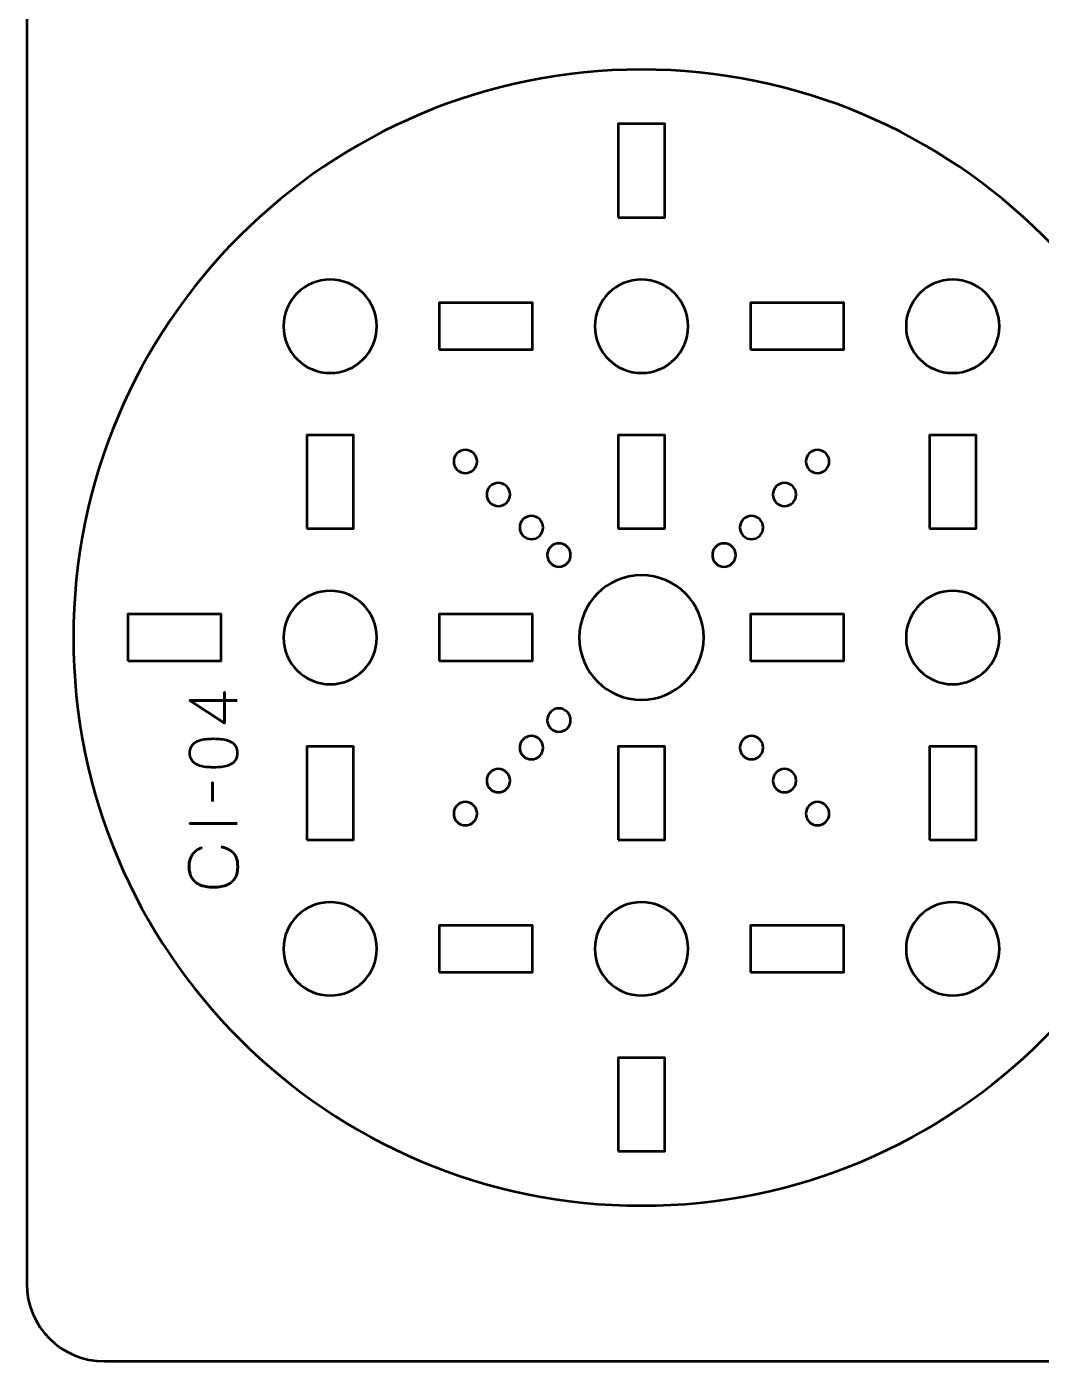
# Model space of a CAD drawing. Header units: centimetres. Extents: x -21 to 0, y -29.7 to 0.
# Drawn here: x -21 to -14.48, y -29.7 to -21.12 of the extents above; entities that cross this region are included whole.
import ezdxf

# ---------------------------------------------------------------- set-up
doc = ezdxf.new("R2010")
doc.units = ezdxf.units.CM
doc.header["$MEASUREMENT"] = 0
doc.layers.add('Layer 1', color=7, linetype='Continuous')

msp = doc.modelspace()

# ---------------------------------------------------------------- linework, layer by layer
at = {"layer": 'Layer 1', "color": 22, "lineweight": 53}
msp.add_open_spline([(-0.50009, -29.7), (-0.50009, -29.7), (-20.50005, -29.7), (-20.50005, -29.7), (-20.50005, -29.7), (-20.77702, -29.7), (-21.00001, -29.47691), (-21.00001, -29.19991), (-21.00001, -29.19991), (-21.00001, -29.19991), (-21.00001, -0.50006), (-21.00001, -0.50006), (-21.00001, -0.50006), (-21.00001, -0.22292), (-20.77702, 0.00004), (-20.50005, 0.00004), (-20.50005, 0.00004), (-20.50005, 0.00004), (-0.50009, 0.00004), (-0.50009, 0.00004), (-0.50009, 0.00004), (-0.22309, 0.00004), (0, -0.22292), (0, -0.50006), (0, -0.50006), (0, -0.50006), (0, -29.19991), (0, -29.19991), (0, -29.19991), (0, -29.47691), (-0.22309, -29.7), (-0.50009, -29.7)], degree=3, knots=[0, 0, 0, 0, 0.125, 0.125, 0.125, 0.125, 0.25, 0.25, 0.25, 0.25, 0.375, 0.375, 0.375, 0.375, 0.5, 0.5, 0.5, 0.5, 0.625, 0.625, 0.625, 0.625, 0.75, 0.75, 0.75, 0.75, 0.875, 0.875, 0.875, 0.875, 1, 1, 1, 1], dxfattribs=at)
at = {"layer": 'Layer 1', "color": 114, "lineweight": 53}
msp.add_open_spline([(-20.69999, -25.04996), (-20.69999, -23.03449), (-19.06549, -21.39999), (-17.04997, -21.39999), (-17.04997, -21.39999), (-15.0345, -21.39999), (-13.39999, -23.03449), (-13.39999, -25.04996), (-13.39999, -25.04996), (-13.39999, -27.06548), (-15.0345, -28.69999), (-17.04997, -28.69999), (-17.04997, -28.69999), (-19.06549, -28.69999), (-20.69999, -27.06548), (-20.69999, -25.04996)], degree=3, knots=[0, 0, 0, 0, 0.25, 0.25, 0.25, 0.25, 0.5, 0.5, 0.5, 0.5, 0.75, 0.75, 0.75, 0.75, 1, 1, 1, 1], dxfattribs=at)
at = {"layer": 'Layer 1', "lineweight": 53}
for points in [[(-17.20013, -22.34994), (-17.20013, -22.34994), (-17.20013, -21.74994), (-17.20013, -21.74994), (-17.20013, -21.74994), (-17.20013, -21.74994), (-16.90013, -21.74994), (-16.90013, -21.74994), (-16.90013, -21.74994), (-16.90013, -21.74994), (-16.90013, -22.34994), (-16.90013, -22.34994), (-16.90013, -22.34994), (-16.90013, -22.34994), (-17.20013, -22.34994), (-17.20013, -22.34994)], [(-19.04999, -22.74999), (-18.88436, -22.74999), (-18.74998, -22.88423), (-18.74998, -23.05), (-18.74998, -23.05), (-18.74998, -23.21566), (-18.88436, -23.35), (-19.04999, -23.35), (-19.04999, -23.35), (-19.21576, -23.35), (-19.34999, -23.21566), (-19.34999, -23.05), (-19.34999, -23.05), (-19.34999, -22.88423), (-19.21576, -22.74999), (-19.04999, -22.74999)], [(-17.05005, -22.74999), (-16.8844, -22.74999), (-16.75006, -22.88423), (-16.75006, -23.05), (-16.75006, -23.05), (-16.75006, -23.21566), (-16.8844, -23.35), (-17.05005, -23.35), (-17.05005, -23.35), (-17.21568, -23.35), (-17.35006, -23.21566), (-17.35006, -23.05), (-17.35006, -23.05), (-17.35006, -22.88423), (-17.21568, -22.74999), (-17.05005, -22.74999)], [(-15.0501, -22.74999), (-14.88433, -22.74999), (-14.75009, -22.88423), (-14.75009, -23.05), (-14.75009, -23.05), (-14.75009, -23.21566), (-14.88433, -23.35), (-15.0501, -23.35), (-15.0501, -23.35), (-15.21576, -23.35), (-15.3501, -23.21566), (-15.3501, -23.05), (-15.3501, -23.05), (-15.3501, -22.88423), (-15.21576, -22.74999), (-15.0501, -22.74999)], [(-18.35008, -23.19993), (-18.35008, -23.19993), (-18.35008, -22.89992), (-18.35008, -22.89992), (-18.35008, -22.89992), (-18.35008, -22.89992), (-17.75007, -22.89992), (-17.75007, -22.89992), (-17.75007, -22.89992), (-17.75007, -22.89992), (-17.75007, -23.19993), (-17.75007, -23.19993), (-17.75007, -23.19993), (-17.75007, -23.19993), (-18.35008, -23.19993), (-18.35008, -23.19993)], [(-16.35001, -23.19993), (-16.35001, -23.19993), (-16.35001, -22.89992), (-16.35001, -22.89992), (-16.35001, -22.89992), (-16.35001, -22.89992), (-15.75001, -22.89992), (-15.75001, -22.89992), (-15.75001, -22.89992), (-15.75001, -22.89992), (-15.75001, -23.19993), (-15.75001, -23.19993), (-15.75001, -23.19993), (-15.75001, -23.19993), (-16.35001, -23.19993), (-16.35001, -23.19993)], [(-19.20006, -24.34991), (-19.20006, -24.34991), (-19.20006, -23.74991), (-19.20006, -23.74991), (-19.20006, -23.74991), (-19.20006, -23.74991), (-18.90006, -23.74991), (-18.90006, -23.74991), (-18.90006, -23.74991), (-18.90006, -23.74991), (-18.90006, -24.34991), (-18.90006, -24.34991), (-18.90006, -24.34991), (-18.90006, -24.34991), (-19.20006, -24.34991), (-19.20006, -24.34991)], [(-17.20013, -24.34991), (-17.20013, -24.34991), (-17.20013, -23.74991), (-17.20013, -23.74991), (-17.20013, -23.74991), (-17.20013, -23.74991), (-16.90013, -23.74991), (-16.90013, -23.74991), (-16.90013, -23.74991), (-16.90013, -23.74991), (-16.90013, -24.34991), (-16.90013, -24.34991), (-16.90013, -24.34991), (-16.90013, -24.34991), (-17.20013, -24.34991), (-17.20013, -24.34991)], [(-15.20003, -24.34991), (-15.20003, -24.34991), (-15.20003, -23.74991), (-15.20003, -23.74991), (-15.20003, -23.74991), (-15.20003, -23.74991), (-14.90002, -23.74991), (-14.90002, -23.74991), (-14.90002, -23.74991), (-14.90002, -23.74991), (-14.90002, -24.34991), (-14.90002, -24.34991), (-14.90002, -24.34991), (-14.90002, -24.34991), (-15.20003, -24.34991), (-15.20003, -24.34991)], [(-17.05005, -24.64995), (-16.82917, -24.64995), (-16.65005, -24.82907), (-16.65005, -25.04995), (-16.65005, -25.04995), (-16.65005, -25.27079), (-16.82917, -25.44997), (-17.05005, -25.44997), (-17.05005, -25.44997), (-17.27089, -25.44997), (-17.45007, -25.27079), (-17.45007, -25.04995), (-17.45007, -25.04995), (-17.45007, -24.82907), (-17.27089, -24.64995), (-17.05005, -24.64995)], [(-19.04999, -24.74996), (-18.88436, -24.74996), (-18.74998, -24.8843), (-18.74998, -25.04995), (-18.74998, -25.04995), (-18.74998, -25.21558), (-18.88436, -25.34996), (-19.04999, -25.34996), (-19.04999, -25.34996), (-19.21576, -25.34996), (-19.34999, -25.21558), (-19.34999, -25.04995), (-19.34999, -25.04995), (-19.34999, -24.8843), (-19.21576, -24.74996), (-19.04999, -24.74996)], [(-15.0501, -24.74996), (-14.88433, -24.74996), (-14.75009, -24.8843), (-14.75009, -25.04995), (-14.75009, -25.04995), (-14.75009, -25.21558), (-14.88433, -25.34996), (-15.0501, -25.34996), (-15.0501, -25.34996), (-15.21576, -25.34996), (-15.3501, -25.21558), (-15.3501, -25.04995), (-15.3501, -25.04995), (-15.3501, -24.8843), (-15.21576, -24.74996), (-15.0501, -24.74996)], [(-20.35004, -25.20003), (-20.35004, -25.20003), (-20.35004, -24.90003), (-20.35004, -24.90003), (-20.35004, -24.90003), (-20.35004, -24.90003), (-19.75004, -24.90003), (-19.75004, -24.90003), (-19.75004, -24.90003), (-19.75004, -24.90003), (-19.75004, -25.20003), (-19.75004, -25.20003), (-19.75004, -25.20003), (-19.75004, -25.20003), (-20.35004, -25.20003), (-20.35004, -25.20003)], [(-18.35008, -25.20003), (-18.35008, -25.20003), (-18.35008, -24.90003), (-18.35008, -24.90003), (-18.35008, -24.90003), (-18.35008, -24.90003), (-17.75007, -24.90003), (-17.75007, -24.90003), (-17.75007, -24.90003), (-17.75007, -24.90003), (-17.75007, -25.20003), (-17.75007, -25.20003), (-17.75007, -25.20003), (-17.75007, -25.20003), (-18.35008, -25.20003), (-18.35008, -25.20003)], [(-16.35001, -25.20003), (-16.35001, -25.20003), (-16.35001, -24.90003), (-16.35001, -24.90003), (-16.35001, -24.90003), (-16.35001, -24.90003), (-15.75001, -24.90003), (-15.75001, -24.90003), (-15.75001, -24.90003), (-15.75001, -24.90003), (-15.75001, -25.20003), (-15.75001, -25.20003), (-15.75001, -25.20003), (-15.75001, -25.20003), (-16.35001, -25.20003), (-16.35001, -25.20003)], [(-19.20006, -26.34998), (-19.20006, -26.34998), (-19.20006, -25.74997), (-19.20006, -25.74997), (-19.20006, -25.74997), (-19.20006, -25.74997), (-18.90006, -25.74997), (-18.90006, -25.74997), (-18.90006, -25.74997), (-18.90006, -25.74997), (-18.90006, -26.34998), (-18.90006, -26.34998), (-18.90006, -26.34998), (-18.90006, -26.34998), (-19.20006, -26.34998), (-19.20006, -26.34998)], [(-17.20013, -26.34998), (-17.20013, -26.34998), (-17.20013, -25.74997), (-17.20013, -25.74997), (-17.20013, -25.74997), (-17.20013, -25.74997), (-16.90013, -25.74997), (-16.90013, -25.74997), (-16.90013, -25.74997), (-16.90013, -25.74997), (-16.90013, -26.34998), (-16.90013, -26.34998), (-16.90013, -26.34998), (-16.90013, -26.34998), (-17.20013, -26.34998), (-17.20013, -26.34998)], [(-15.20003, -26.34998), (-15.20003, -26.34998), (-15.20003, -25.74997), (-15.20003, -25.74997), (-15.20003, -25.74997), (-15.20003, -25.74997), (-14.90002, -25.74997), (-14.90002, -25.74997), (-14.90002, -25.74997), (-14.90002, -25.74997), (-14.90002, -26.34998), (-14.90002, -26.34998), (-14.90002, -26.34998), (-14.90002, -26.34998), (-15.20003, -26.34998), (-15.20003, -26.34998)], [(-19.04999, -26.74988), (-18.88436, -26.74988), (-18.74998, -26.88426), (-18.74998, -27.04989), (-18.74998, -27.04989), (-18.74998, -27.21566), (-18.88436, -27.34989), (-19.04999, -27.34989), (-19.04999, -27.34989), (-19.21576, -27.34989), (-19.34999, -27.21566), (-19.34999, -27.04989), (-19.34999, -27.04989), (-19.34999, -26.88426), (-19.21576, -26.74988), (-19.04999, -26.74988)], [(-17.05005, -26.74988), (-16.8844, -26.74988), (-16.75006, -26.88426), (-16.75006, -27.04989), (-16.75006, -27.04989), (-16.75006, -27.21566), (-16.8844, -27.34989), (-17.05005, -27.34989), (-17.05005, -27.34989), (-17.21568, -27.34989), (-17.35006, -27.21566), (-17.35006, -27.04989), (-17.35006, -27.04989), (-17.35006, -26.88426), (-17.21568, -26.74988), (-17.05005, -26.74988)], [(-15.0501, -26.74988), (-14.88433, -26.74988), (-14.75009, -26.88426), (-14.75009, -27.04989), (-14.75009, -27.04989), (-14.75009, -27.21566), (-14.88433, -27.34989), (-15.0501, -27.34989), (-15.0501, -27.34989), (-15.21576, -27.34989), (-15.3501, -27.21566), (-15.3501, -27.04989), (-15.3501, -27.04989), (-15.3501, -26.88426), (-15.21576, -26.74988), (-15.0501, -26.74988)], [(-18.35008, -27.19996), (-18.35008, -27.19996), (-18.35008, -26.89996), (-18.35008, -26.89996), (-18.35008, -26.89996), (-18.35008, -26.89996), (-17.75007, -26.89996), (-17.75007, -26.89996), (-17.75007, -26.89996), (-17.75007, -26.89996), (-17.75007, -27.19996), (-17.75007, -27.19996), (-17.75007, -27.19996), (-17.75007, -27.19996), (-18.35008, -27.19996), (-18.35008, -27.19996)], [(-16.35001, -27.19996), (-16.35001, -27.19996), (-16.35001, -26.89996), (-16.35001, -26.89996), (-16.35001, -26.89996), (-16.35001, -26.89996), (-15.75001, -26.89996), (-15.75001, -26.89996), (-15.75001, -26.89996), (-15.75001, -26.89996), (-15.75001, -27.19996), (-15.75001, -27.19996), (-15.75001, -27.19996), (-15.75001, -27.19996), (-16.35001, -27.19996), (-16.35001, -27.19996)], [(-17.20013, -28.34994), (-17.20013, -28.34994), (-17.20013, -27.74994), (-17.20013, -27.74994), (-17.20013, -27.74994), (-17.20013, -27.74994), (-16.90013, -27.74994), (-16.90013, -27.74994), (-16.90013, -27.74994), (-16.90013, -27.74994), (-16.90013, -28.34994), (-16.90013, -28.34994), (-16.90013, -28.34994), (-16.90013, -28.34994), (-17.20013, -28.34994), (-17.20013, -28.34994)]]:
    msp.add_open_spline(points, degree=3, knots=[0, 0, 0, 0, 0.25, 0.25, 0.25, 0.25, 0.5, 0.5, 0.5, 0.5, 0.75, 0.75, 0.75, 0.75, 1, 1, 1, 1], dxfattribs=at)
at = {"layer": 'Layer 1', "color": 250, "lineweight": 53}
for points in [[(-18.12835, -23.86556), (-18.09907, -23.89484), (-18.09907, -23.94234), (-18.12835, -23.97162), (-18.12835, -23.97162), (-18.15763, -24.0009), (-18.20514, -24.0009), (-18.23442, -23.97162), (-18.23442, -23.97162), (-18.2637, -23.94234), (-18.2637, -23.89484), (-18.23442, -23.86556), (-18.23442, -23.86556), (-18.20514, -23.83628), (-18.15763, -23.83628), (-18.12835, -23.86556)], [(-15.86561, -23.97162), (-15.89489, -24.0009), (-15.9424, -24.0009), (-15.97168, -23.97162), (-15.97168, -23.97162), (-16.00096, -23.94234), (-16.00096, -23.89484), (-15.97168, -23.86556), (-15.97168, -23.86556), (-15.9424, -23.83628), (-15.89489, -23.83628), (-15.86561, -23.86556), (-15.86561, -23.86556), (-15.83633, -23.89484), (-15.83633, -23.94234), (-15.86561, -23.97162)], [(-17.91622, -24.07769), (-17.88694, -24.10697), (-17.88694, -24.15447), (-17.91622, -24.18375), (-17.91622, -24.18375), (-17.9455, -24.21303), (-17.99301, -24.21303), (-18.02229, -24.18375), (-18.02229, -24.18375), (-18.05157, -24.15447), (-18.05157, -24.10697), (-18.02229, -24.07769), (-18.02229, -24.07769), (-17.99301, -24.04841), (-17.9455, -24.04841), (-17.91622, -24.07769)], [(-16.07774, -24.18375), (-16.10702, -24.21303), (-16.15453, -24.21303), (-16.18381, -24.18375), (-16.18381, -24.18375), (-16.21309, -24.15447), (-16.21309, -24.10697), (-16.18381, -24.07769), (-16.18381, -24.07769), (-16.15453, -24.04841), (-16.10702, -24.04841), (-16.07774, -24.07769), (-16.07774, -24.07769), (-16.04846, -24.10697), (-16.04846, -24.15447), (-16.07774, -24.18375)], [(-17.70409, -24.28982), (-17.67481, -24.3191), (-17.67481, -24.36661), (-17.70409, -24.39589), (-17.70409, -24.39589), (-17.73337, -24.42517), (-17.78087, -24.42517), (-17.81015, -24.39589), (-17.81015, -24.39589), (-17.83943, -24.36661), (-17.83943, -24.3191), (-17.81015, -24.28982), (-17.81015, -24.28982), (-17.78087, -24.26054), (-17.73337, -24.26054), (-17.70409, -24.28982)], [(-17.70409, -24.28982), (-17.67481, -24.3191), (-17.67481, -24.36661), (-17.70409, -24.39589), (-17.70409, -24.39589), (-17.73337, -24.42517), (-17.78087, -24.42517), (-17.81015, -24.39589), (-17.81015, -24.39589), (-17.83943, -24.36661), (-17.83943, -24.3191), (-17.81015, -24.28982), (-17.81015, -24.28982), (-17.78087, -24.26054), (-17.73337, -24.26054), (-17.70409, -24.28982)], [(-16.28987, -24.39589), (-16.31915, -24.42517), (-16.36666, -24.42517), (-16.39594, -24.39589), (-16.39594, -24.39589), (-16.42522, -24.36661), (-16.42522, -24.3191), (-16.39594, -24.28982), (-16.39594, -24.28982), (-16.36666, -24.26054), (-16.31915, -24.26054), (-16.28987, -24.28982), (-16.28987, -24.28982), (-16.26059, -24.3191), (-16.26059, -24.36661), (-16.28987, -24.39589)], [(-16.28987, -24.39589), (-16.31915, -24.42517), (-16.36666, -24.42517), (-16.39594, -24.39589), (-16.39594, -24.39589), (-16.42522, -24.36661), (-16.42522, -24.3191), (-16.39594, -24.28982), (-16.39594, -24.28982), (-16.36666, -24.26054), (-16.31915, -24.26054), (-16.28987, -24.28982), (-16.28987, -24.28982), (-16.26059, -24.3191), (-16.26059, -24.36661), (-16.28987, -24.39589)], [(-17.52731, -24.4666), (-17.49803, -24.49588), (-17.49803, -24.54338), (-17.52731, -24.57266), (-17.52731, -24.57266), (-17.55659, -24.60194), (-17.6041, -24.60194), (-17.63338, -24.57266), (-17.63338, -24.57266), (-17.66266, -24.54338), (-17.66266, -24.49588), (-17.63338, -24.4666), (-17.63338, -24.4666), (-17.6041, -24.43732), (-17.55659, -24.43732), (-17.52731, -24.4666)], [(-16.46665, -24.57266), (-16.49593, -24.60194), (-16.54344, -24.60194), (-16.57272, -24.57266), (-16.57272, -24.57266), (-16.602, -24.54338), (-16.602, -24.49588), (-16.57272, -24.4666), (-16.57272, -24.4666), (-16.54344, -24.43732), (-16.49593, -24.43732), (-16.46665, -24.4666), (-16.46665, -24.4666), (-16.43737, -24.49588), (-16.43737, -24.54338), (-16.46665, -24.57266)], [(-17.63338, -25.52726), (-17.6041, -25.49798), (-17.55659, -25.49798), (-17.52731, -25.52726), (-17.52731, -25.52726), (-17.49803, -25.55654), (-17.49803, -25.60404), (-17.52731, -25.63332), (-17.52731, -25.63332), (-17.55659, -25.6626), (-17.6041, -25.6626), (-17.63338, -25.63332), (-17.63338, -25.63332), (-17.66266, -25.60404), (-17.66266, -25.55654), (-17.63338, -25.52726)], [(-17.81015, -25.70403), (-17.78087, -25.67475), (-17.73337, -25.67475), (-17.70409, -25.70403), (-17.70409, -25.70403), (-17.67481, -25.73331), (-17.67481, -25.78082), (-17.70409, -25.8101), (-17.70409, -25.8101), (-17.73337, -25.83938), (-17.78087, -25.83938), (-17.81015, -25.8101), (-17.81015, -25.8101), (-17.83943, -25.78082), (-17.83943, -25.73331), (-17.81015, -25.70403)], [(-17.81015, -25.70403), (-17.78087, -25.67475), (-17.73337, -25.67475), (-17.70409, -25.70403), (-17.70409, -25.70403), (-17.67481, -25.73331), (-17.67481, -25.78082), (-17.70409, -25.8101), (-17.70409, -25.8101), (-17.73337, -25.83938), (-17.78087, -25.83938), (-17.81015, -25.8101), (-17.81015, -25.8101), (-17.83943, -25.78082), (-17.83943, -25.73331), (-17.81015, -25.70403)], [(-16.39594, -25.8101), (-16.42522, -25.78082), (-16.42522, -25.73331), (-16.39594, -25.70403), (-16.39594, -25.70403), (-16.36666, -25.67475), (-16.31915, -25.67475), (-16.28987, -25.70403), (-16.28987, -25.70403), (-16.26059, -25.73331), (-16.26059, -25.78082), (-16.28987, -25.8101), (-16.28987, -25.8101), (-16.31915, -25.83938), (-16.36666, -25.83938), (-16.39594, -25.8101)], [(-16.39594, -25.8101), (-16.42522, -25.78082), (-16.42522, -25.73331), (-16.39594, -25.70403), (-16.39594, -25.70403), (-16.36666, -25.67475), (-16.31915, -25.67475), (-16.28987, -25.70403), (-16.28987, -25.70403), (-16.26059, -25.73331), (-16.26059, -25.78082), (-16.28987, -25.8101), (-16.28987, -25.8101), (-16.31915, -25.83938), (-16.36666, -25.83938), (-16.39594, -25.8101)], [(-18.02229, -25.91617), (-17.99301, -25.88689), (-17.9455, -25.88689), (-17.91622, -25.91617), (-17.91622, -25.91617), (-17.88694, -25.94545), (-17.88694, -25.99295), (-17.91622, -26.02223), (-17.91622, -26.02223), (-17.9455, -26.05151), (-17.99301, -26.05151), (-18.02229, -26.02223), (-18.02229, -26.02223), (-18.05157, -25.99295), (-18.05157, -25.94545), (-18.02229, -25.91617)], [(-16.18381, -26.02223), (-16.21309, -25.99295), (-16.21309, -25.94545), (-16.18381, -25.91617), (-16.18381, -25.91617), (-16.15453, -25.88689), (-16.10702, -25.88689), (-16.07774, -25.91617), (-16.07774, -25.91617), (-16.04846, -25.94545), (-16.04846, -25.99295), (-16.07774, -26.02223), (-16.07774, -26.02223), (-16.10702, -26.05151), (-16.15453, -26.05151), (-16.18381, -26.02223)], [(-18.23442, -26.1283), (-18.20514, -26.09902), (-18.15763, -26.09902), (-18.12835, -26.1283), (-18.12835, -26.1283), (-18.09907, -26.15758), (-18.09907, -26.20508), (-18.12835, -26.23436), (-18.12835, -26.23436), (-18.15763, -26.26364), (-18.20514, -26.26364), (-18.23442, -26.23436), (-18.23442, -26.23436), (-18.2637, -26.20508), (-18.2637, -26.15758), (-18.23442, -26.1283)], [(-15.97168, -26.23436), (-16.00096, -26.20508), (-16.00096, -26.15758), (-15.97168, -26.1283), (-15.97168, -26.1283), (-15.9424, -26.09902), (-15.89489, -26.09902), (-15.86561, -26.1283), (-15.86561, -26.1283), (-15.83633, -26.15758), (-15.83633, -26.20508), (-15.86561, -26.23436), (-15.86561, -26.23436), (-15.89489, -26.26364), (-15.9424, -26.26364), (-15.97168, -26.23436)]]:
    msp.add_open_spline(points, degree=3, knots=[0, 0, 0, 0, 0.25, 0.25, 0.25, 0.25, 0.5, 0.5, 0.5, 0.5, 0.75, 0.75, 0.75, 0.75, 1, 1, 1, 1], dxfattribs=at)
at = {"layer": 'Layer 1', "color": 30, "lineweight": 53}
for points, knots in [([(-19.64721, -25.45521), (-19.64721, -25.45521), (-19.95243, -25.45521), (-19.95243, -25.45521), (-19.95243, -25.45521), (-19.95243, -25.45521), (-19.72849, -25.59914), (-19.72849, -25.59914), (-19.72849, -25.59914), (-19.72849, -25.59914), (-19.72849, -25.40102), (-19.72849, -25.40102), (-19.72849, -25.40102), (-19.72849, -25.40102), (-19.72849, -25.59914), (-19.72849, -25.59914), (-19.72849, -25.59914), (-19.72849, -25.59914), (-19.95243, -25.45521), (-19.95243, -25.45521), (-19.95243, -25.45521), (-19.95243, -25.45521), (-19.64721, -25.45521), (-19.64721, -25.45521)], [0, 0, 0, 0, 0.1666667, 0.1666667, 0.1666667, 0.1666667, 0.3333333, 0.3333333, 0.3333333, 0.3333333, 0.5, 0.5, 0.5, 0.5, 0.6666667, 0.6666667, 0.6666667, 0.6666667, 0.8333333, 0.8333333, 0.8333333, 0.8333333, 1, 1, 1, 1]), ([(-19.64721, -25.79175), (-19.64728, -25.77694), (-19.64989, -25.76417), (-19.65497, -25.75351), (-19.65497, -25.75351), (-19.66005, -25.74293), (-19.66732, -25.73411), (-19.67656, -25.72706), (-19.67656, -25.72706), (-19.68587, -25.72007), (-19.69688, -25.71457), (-19.70958, -25.71048), (-19.70958, -25.71048), (-19.72228, -25.70645), (-19.73618, -25.70356), (-19.75142, -25.70194), (-19.75142, -25.70194), (-19.76666, -25.70024), (-19.78268, -25.6994), (-19.79961, -25.69947), (-19.79961, -25.69947), (-19.81647, -25.6994), (-19.83249, -25.70024), (-19.84766, -25.70194), (-19.84766, -25.70194), (-19.86283, -25.70356), (-19.8768, -25.70645), (-19.8895, -25.71048), (-19.8895, -25.71048), (-19.90213, -25.71457), (-19.91313, -25.72007), (-19.92252, -25.72706), (-19.92252, -25.72706), (-19.93183, -25.73411), (-19.9391, -25.74293), (-19.94418, -25.75351), (-19.94418, -25.75351), (-19.94933, -25.76417), (-19.95194, -25.77694), (-19.95201, -25.79175), (-19.95201, -25.79175), (-19.95194, -25.80657), (-19.94933, -25.81934), (-19.94418, -25.83), (-19.94418, -25.83), (-19.9391, -25.84058), (-19.93183, -25.8494), (-19.92252, -25.85645), (-19.92252, -25.85645), (-19.91313, -25.86344), (-19.90213, -25.86894), (-19.8895, -25.87303), (-19.8895, -25.87303), (-19.8768, -25.87706), (-19.86283, -25.87995), (-19.84766, -25.88157), (-19.84766, -25.88157), (-19.83249, -25.88326), (-19.81647, -25.88411), (-19.79961, -25.88404), (-19.79961, -25.88404), (-19.78268, -25.88411), (-19.76666, -25.88326), (-19.75142, -25.88157), (-19.75142, -25.88157), (-19.73618, -25.87995), (-19.72228, -25.87706), (-19.70958, -25.87303), (-19.70958, -25.87303), (-19.69688, -25.86894), (-19.68587, -25.86344), (-19.67656, -25.85645), (-19.67656, -25.85645), (-19.66732, -25.8494), (-19.66005, -25.84058), (-19.65497, -25.83), (-19.65497, -25.83), (-19.64989, -25.81934), (-19.64728, -25.80657), (-19.64721, -25.79175)], [0, 0, 0, 0, 0.05, 0.05, 0.05, 0.05, 0.1, 0.1, 0.1, 0.1, 0.15, 0.15, 0.15, 0.15, 0.2, 0.2, 0.2, 0.2, 0.25, 0.25, 0.25, 0.25, 0.3, 0.3, 0.3, 0.3, 0.35, 0.35, 0.35, 0.35, 0.4, 0.4, 0.4, 0.4, 0.45, 0.45, 0.45, 0.45, 0.5, 0.5, 0.5, 0.5, 0.55, 0.55, 0.55, 0.55, 0.6, 0.6, 0.6, 0.6, 0.65, 0.65, 0.65, 0.65, 0.7, 0.7, 0.7, 0.7, 0.75, 0.75, 0.75, 0.75, 0.8, 0.8, 0.8, 0.8, 0.85, 0.85, 0.85, 0.85, 0.9, 0.9, 0.9, 0.9, 0.95, 0.95, 0.95, 0.95, 1, 1, 1, 1]), ([(-19.64721, -25.79175), (-19.64728, -25.77694), (-19.64989, -25.76417), (-19.65497, -25.75351), (-19.65497, -25.75351), (-19.66005, -25.74293), (-19.66732, -25.73411), (-19.67656, -25.72706), (-19.67656, -25.72706), (-19.68587, -25.72007), (-19.69688, -25.71457), (-19.70958, -25.71048), (-19.70958, -25.71048), (-19.72228, -25.70645), (-19.73618, -25.70356), (-19.75142, -25.70194), (-19.75142, -25.70194), (-19.76666, -25.70024), (-19.78268, -25.6994), (-19.79961, -25.69947), (-19.79961, -25.69947), (-19.81647, -25.6994), (-19.83249, -25.70024), (-19.84766, -25.70194), (-19.84766, -25.70194), (-19.86283, -25.70356), (-19.8768, -25.70645), (-19.8895, -25.71048), (-19.8895, -25.71048), (-19.90213, -25.71457), (-19.91313, -25.72007), (-19.92252, -25.72706), (-19.92252, -25.72706), (-19.93183, -25.73411), (-19.9391, -25.74293), (-19.94418, -25.75351), (-19.94418, -25.75351), (-19.94933, -25.76417), (-19.95194, -25.77694), (-19.95201, -25.79175), (-19.95201, -25.79175), (-19.95194, -25.80657), (-19.94933, -25.81934), (-19.94418, -25.83), (-19.94418, -25.83), (-19.9391, -25.84058), (-19.93183, -25.8494), (-19.92252, -25.85645), (-19.92252, -25.85645), (-19.91313, -25.86344), (-19.90213, -25.86894), (-19.8895, -25.87303), (-19.8895, -25.87303), (-19.8768, -25.87706), (-19.86283, -25.87995), (-19.84766, -25.88157), (-19.84766, -25.88157), (-19.83249, -25.88326), (-19.81647, -25.88411), (-19.79961, -25.88404), (-19.79961, -25.88404), (-19.78268, -25.88411), (-19.76666, -25.88326), (-19.75142, -25.88157), (-19.75142, -25.88157), (-19.73618, -25.87995), (-19.72228, -25.87706), (-19.70958, -25.87303), (-19.70958, -25.87303), (-19.69688, -25.86894), (-19.68587, -25.86344), (-19.67656, -25.85645), (-19.67656, -25.85645), (-19.66732, -25.8494), (-19.66005, -25.84058), (-19.65497, -25.83), (-19.65497, -25.83), (-19.64989, -25.81934), (-19.64728, -25.80657), (-19.64721, -25.79175)], [0, 0, 0, 0, 0.05, 0.05, 0.05, 0.05, 0.1, 0.1, 0.1, 0.1, 0.15, 0.15, 0.15, 0.15, 0.2, 0.2, 0.2, 0.2, 0.25, 0.25, 0.25, 0.25, 0.3, 0.3, 0.3, 0.3, 0.35, 0.35, 0.35, 0.35, 0.4, 0.4, 0.4, 0.4, 0.45, 0.45, 0.45, 0.45, 0.5, 0.5, 0.5, 0.5, 0.55, 0.55, 0.55, 0.55, 0.6, 0.6, 0.6, 0.6, 0.65, 0.65, 0.65, 0.65, 0.7, 0.7, 0.7, 0.7, 0.75, 0.75, 0.75, 0.75, 0.8, 0.8, 0.8, 0.8, 0.85, 0.85, 0.85, 0.85, 0.9, 0.9, 0.9, 0.9, 0.95, 0.95, 0.95, 0.95, 1, 1, 1, 1]), ([(-19.80681, -26.10417), (-19.80681, -26.10417), (-19.80681, -25.98098), (-19.80681, -25.98098), (-19.80681, -25.98098), (-19.80681, -25.98098), (-19.80681, -26.10417), (-19.80681, -26.10417)], [0, 0, 0, 0, 0.5, 0.5, 0.5, 0.5, 1, 1, 1, 1]), ([(-19.64721, -26.24514), (-19.64721, -26.24514), (-19.95243, -26.24514), (-19.95243, -26.24514), (-19.95243, -26.24514), (-19.95243, -26.24514), (-19.64721, -26.24514), (-19.64721, -26.24514)], [0, 0, 0, 0, 0.5, 0.5, 0.5, 0.5, 1, 1, 1, 1]), ([(-19.74966, -26.395), (-19.72546, -26.39952), (-19.70549, -26.40742), (-19.68983, -26.4185), (-19.68983, -26.4185), (-19.67423, -26.42964), (-19.66266, -26.4439), (-19.65511, -26.46125), (-19.65511, -26.46125), (-19.64756, -26.47854), (-19.64375, -26.49886), (-19.64382, -26.522), (-19.64382, -26.522), (-19.64375, -26.55015), (-19.64919, -26.57407), (-19.66026, -26.59369), (-19.66026, -26.59369), (-19.67127, -26.6133), (-19.68827, -26.62826), (-19.71134, -26.63856), (-19.71134, -26.63856), (-19.73442, -26.64886), (-19.76398, -26.65401), (-19.80003, -26.65408), (-19.80003, -26.65408), (-19.83594, -26.65401), (-19.86544, -26.64886), (-19.88851, -26.63856), (-19.88851, -26.63856), (-19.91158, -26.62826), (-19.92865, -26.6133), (-19.93973, -26.59369), (-19.93973, -26.59369), (-19.95081, -26.57407), (-19.95631, -26.55015), (-19.95624, -26.522), (-19.95624, -26.522), (-19.95631, -26.49187), (-19.94989, -26.46662), (-19.93698, -26.4463), (-19.93698, -26.4463), (-19.92407, -26.42605), (-19.9041, -26.41116), (-19.87708, -26.40178), (-19.87708, -26.40178), (-19.9041, -26.41116), (-19.92407, -26.42605), (-19.93698, -26.4463), (-19.93698, -26.4463), (-19.94989, -26.46662), (-19.95631, -26.49187), (-19.95624, -26.522), (-19.95624, -26.522), (-19.95631, -26.55015), (-19.95081, -26.57407), (-19.93973, -26.59369), (-19.93973, -26.59369), (-19.92865, -26.6133), (-19.91158, -26.62826), (-19.88851, -26.63856), (-19.88851, -26.63856), (-19.86544, -26.64886), (-19.83594, -26.65401), (-19.80003, -26.65408), (-19.80003, -26.65408), (-19.76398, -26.65401), (-19.73442, -26.64886), (-19.71134, -26.63856), (-19.71134, -26.63856), (-19.68827, -26.62826), (-19.67127, -26.6133), (-19.66026, -26.59369), (-19.66026, -26.59369), (-19.64919, -26.57407), (-19.64375, -26.55015), (-19.64382, -26.522), (-19.64382, -26.522), (-19.64375, -26.49886), (-19.64756, -26.47854), (-19.65511, -26.46125), (-19.65511, -26.46125), (-19.66266, -26.4439), (-19.67423, -26.42964), (-19.68983, -26.4185), (-19.68983, -26.4185), (-19.70549, -26.40742), (-19.72546, -26.39952), (-19.74966, -26.395)], [0, 0, 0, 0, 0.0454545, 0.0454545, 0.0454545, 0.0454545, 0.0909091, 0.0909091, 0.0909091, 0.0909091, 0.1363636, 0.1363636, 0.1363636, 0.1363636, 0.1818182, 0.1818182, 0.1818182, 0.1818182, 0.2272727, 0.2272727, 0.2272727, 0.2272727, 0.2727273, 0.2727273, 0.2727273, 0.2727273, 0.3181818, 0.3181818, 0.3181818, 0.3181818, 0.3636364, 0.3636364, 0.3636364, 0.3636364, 0.4090909, 0.4090909, 0.4090909, 0.4090909, 0.4545455, 0.4545455, 0.4545455, 0.4545455, 0.5, 0.5, 0.5, 0.5, 0.5454545, 0.5454545, 0.5454545, 0.5454545, 0.5909091, 0.5909091, 0.5909091, 0.5909091, 0.6363636, 0.6363636, 0.6363636, 0.6363636, 0.6818182, 0.6818182, 0.6818182, 0.6818182, 0.7272727, 0.7272727, 0.7272727, 0.7272727, 0.7727273, 0.7727273, 0.7727273, 0.7727273, 0.8181818, 0.8181818, 0.8181818, 0.8181818, 0.8636364, 0.8636364, 0.8636364, 0.8636364, 0.9090909, 0.9090909, 0.9090909, 0.9090909, 0.9545455, 0.9545455, 0.9545455, 0.9545455, 1, 1, 1, 1])]:
    msp.add_open_spline(points, degree=3, knots=knots, dxfattribs=at)

doc.saveas('drawing.dxf')
